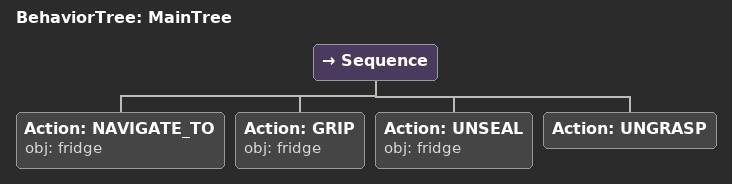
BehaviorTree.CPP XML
<root main_tree_to_execute="MainTree">
  <BehaviorTree ID="MainTree">
    <Sequence>
      <!-- Navigate to fridge -->
      <Action ID="NAVIGATE_TO" obj="fridge" />
      <!-- Grip fridge -->
      <Action ID="GRIP" obj="fridge" />
      <!-- Unseal fridge -->
      <Action ID="UNSEAL" obj="fridge" />
      <!-- Ungrasp -->
      <Action ID="UNGRASP" />
    </Sequence>
  </BehaviorTree>
</root>
